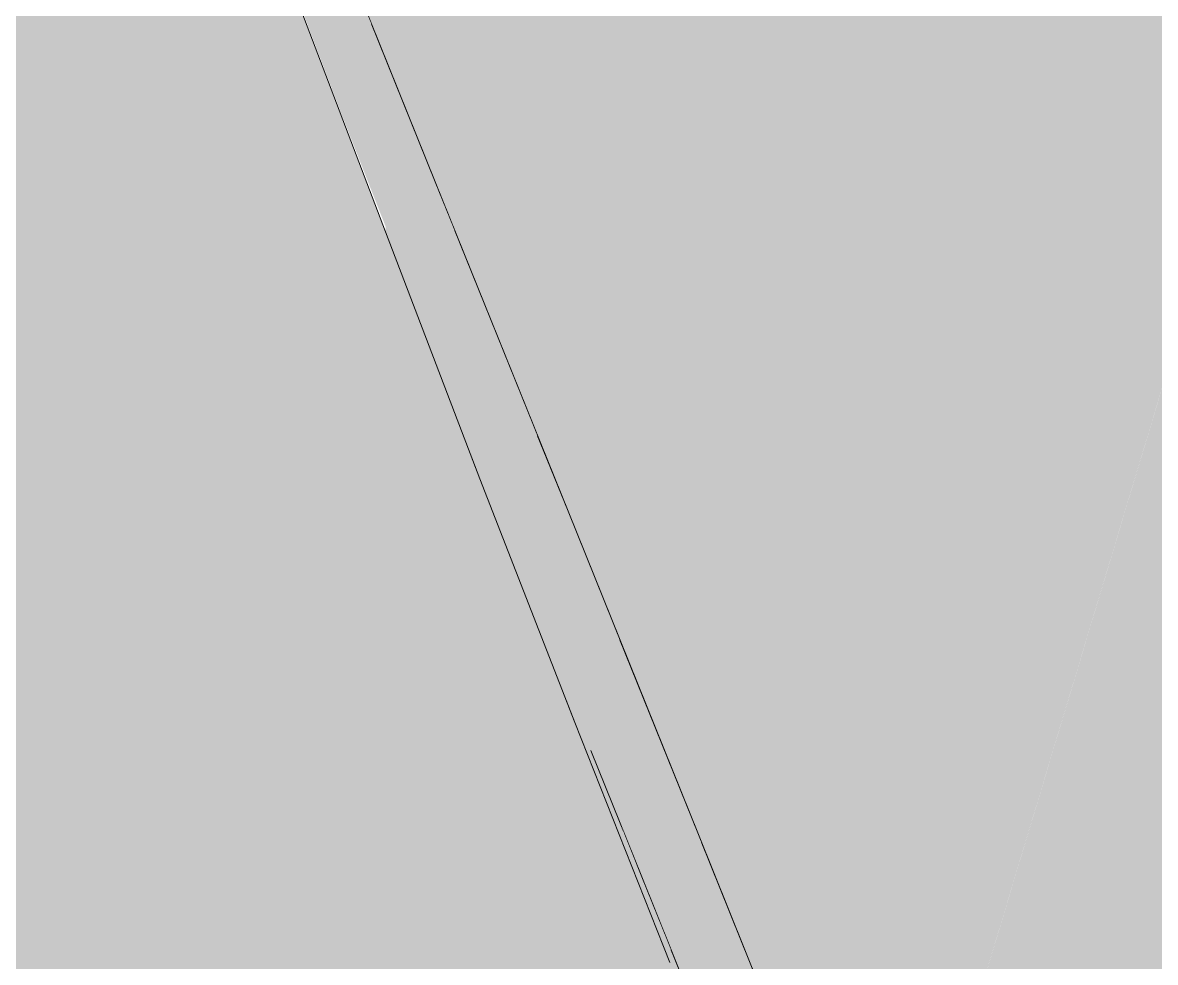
# Model space of a CAD drawing. Header units: centimetres. Extents: x -4381 to 5639, y -3920 to 4826.
# Drawn here: x 75.0204 to 75.1734, y 32.7007 to 32.8276 of the extents above; entities that cross this region are included whole.
import ezdxf
from ezdxf.xclip import XClip

# ---------------------------------------------------------------- set-up
doc = ezdxf.new("R2010")
doc.units = ezdxf.units.CM
doc.header["$MEASUREMENT"] = 0
doc.header["$XCLIPFRAME"] = 0
doc.set_wipeout_variables(frame=1)
doc.linetypes.add('Wipeout_Contour', pattern=[100, 0, -100])
for name, color, linetype in [('01- MOBILIER', 7, 'Continuous'), ('Drawing & Figure', 7, 'Continuous'), ('Structural - Bearing', 7, 'Continuous')]:
    doc.layers.add(name, color=color, linetype=linetype)
for name, color, linetype, lineweight, true_color in [('01- MOBILIER_Pen_No__112', 7, 'Continuous', 5, 0xd5aaaa), ('01- MOBILIER_Pen_No__160', 7, 'Continuous', 5, 0xdae3bb), ('01- MOBILIER_Pen_No__178', 7, 'Continuous', 5, 0xbda888), ('01- MOBILIER_Pen_No__180', 7, 'Continuous', 5, 0xe2e3c6), ('01- MOBILIER_Pen_No__184', 7, 'Continuous', 5, 0xc5d295), ('01- MOBILIER_Pen_No__186', 7, 'Continuous', 5, 0xe8e8e8)]:
    doc.layers.add(name, color=color, linetype=linetype, lineweight=lineweight, true_color=true_color)
doc.layers.add('01- MOBILIER_Pen_No__18', color=9, linetype='Continuous', lineweight=5)
doc.layers.add('01- MOBILIER_Pen_No__7', color=7, linetype='Continuous', lineweight=5)

# ---------------------------------------------------------------- blocks, each defined once
blk = doc.blocks.new('Drawing_7_7', base_point=(-363.09186, 32.20361))
at = {"color": 254, "linetype": 'Wipeout_Contour', "lineweight": 0, "ltscale": 328.259339}
blk.add_wipeout([(75.17676, 32.61909), (75.27782, 32.95503), (75.27223, 32.95222), (75.17258, 32.62093)], dxfattribs=at).dxf.layer = '01- MOBILIER'
at = {"color": 254, "linetype": 'Wipeout_Contour', "lineweight": 0, "ltscale": 327.694885}
blk.add_wipeout([(75.11208, 32.71698), (75.10405, 32.71224), (75.11496, 32.68517), (75.12299, 32.68991)], dxfattribs=at).dxf.layer = '01- MOBILIER'
at = {"layer": '01- MOBILIER_Pen_No__18', "linetype": 'Continuous', "ltscale": 10}
blk.add_hatch(color=256, dxfattribs=at).paths.add_polyline_path([(75.11208, 32.71698), (75.10405, 32.71224), (75.11496, 32.68517), (75.12299, 32.68991)])
at = {"color": 254, "linetype": 'Wipeout_Contour', "lineweight": 0, "ltscale": 328.23673}
blk.add_wipeout([(75.27223, 32.95222), (75.25602, 32.94889), (75.15903, 32.62689), (75.17258, 32.62093)], dxfattribs=at).dxf.layer = '01- MOBILIER'
at = {"color": 254, "linetype": 'Wipeout_Contour', "lineweight": 0, "ltscale": 410.356868}
blk.add_wipeout([(75.25588, 32.94884), (75.23433, 32.94424), (75.14401, 32.64401), (75.15184, 32.63006), (75.15903, 32.62689)], dxfattribs=at).dxf.layer = '01- MOBILIER'
at = {"color": 254, "linetype": 'Wipeout_Contour', "lineweight": 0, "ltscale": 492.220932}
blk.add_wipeout([(75.10106, 32.74431), (75.09308, 32.7396), (75.0951, 32.7346), (75.09758, 32.72828), (75.10405, 32.71224), (75.11208, 32.71698)], dxfattribs=at).dxf.layer = '01- MOBILIER'
at = {"layer": '01- MOBILIER_Pen_No__18', "linetype": 'Continuous', "ltscale": 10}
blk.add_hatch(color=256, dxfattribs=at).paths.add_polyline_path([(75.10106, 32.74431), (75.09308, 32.7396), (75.0951, 32.7346), (75.09758, 32.72828), (75.10405, 32.71224), (75.11208, 32.71698)])
at = {"layer": '01- MOBILIER_Pen_No__180', "linetype": 'Continuous', "ltscale": 10}
blk.add_hatch(color=256, dxfattribs=at).paths.add_polyline_path([(75.25588, 32.94884), (75.23433, 32.94424), (75.14401, 32.64401), (75.15184, 32.63006), (75.15903, 32.62689)])
at = {"color": 254, "linetype": 'Wipeout_Contour', "lineweight": 0, "ltscale": 328.163299}
blk.add_wipeout([(75.23433, 32.94424), (75.22382, 32.94285), (75.13716, 32.65477), (75.14401, 32.64401)], dxfattribs=at).dxf.layer = '01- MOBILIER'
at = {"color": 254, "linetype": 'Wipeout_Contour', "lineweight": 0, "ltscale": 409.723648}
blk.add_wipeout([(75.08221, 32.76729), (75.08858, 32.75086), (75.09308, 32.7396), (75.10106, 32.74431), (75.08995, 32.77186)], dxfattribs=at).dxf.layer = '01- MOBILIER'
at = {"layer": '01- MOBILIER_Pen_No__18', "linetype": 'Continuous', "ltscale": 10}
blk.add_hatch(color=256, dxfattribs=at).paths.add_polyline_path([(75.08221, 32.76729), (75.08858, 32.75086), (75.09308, 32.7396), (75.10106, 32.74431), (75.08995, 32.77186)])
at = {"layer": '01- MOBILIER_Pen_No__180', "linetype": 'Continuous', "ltscale": 10}
blk.add_hatch(color=256, dxfattribs=at).paths.add_polyline_path([(75.23433, 32.94424), (75.22382, 32.94285), (75.13716, 32.65477), (75.14401, 32.64401)])
at = {"color": 254, "linetype": 'Wipeout_Contour', "lineweight": 0, "ltscale": 328.182904}
blk.add_wipeout([(75.22381, 32.94286), (75.20802, 32.93859), (75.12884, 32.67539), (75.13715, 32.65477)], dxfattribs=at).dxf.layer = '01- MOBILIER'
at = {"color": 254, "linetype": 'Wipeout_Contour', "lineweight": 0, "ltscale": 409.877892}
blk.add_wipeout([(75.07878, 32.79959), (75.07131, 32.79519), (75.07584, 32.78337), (75.08221, 32.76729), (75.08995, 32.77186)], dxfattribs=at).dxf.layer = '01- MOBILIER'
at = {"layer": '01- MOBILIER_Pen_No__18', "linetype": 'Continuous', "ltscale": 10}
blk.add_hatch(color=256, dxfattribs=at).paths.add_polyline_path([(75.07878, 32.79959), (75.07131, 32.79519), (75.07584, 32.78337), (75.08221, 32.76729), (75.08995, 32.77186)])
at = {"layer": '01- MOBILIER_Pen_No__180', "linetype": 'Continuous', "ltscale": 10}
blk.add_hatch(color=256, dxfattribs=at).paths.add_polyline_path([(75.22381, 32.94286), (75.20802, 32.93859), (75.12884, 32.67539), (75.13715, 32.65477)])
at = {"color": 254, "linetype": 'Wipeout_Contour', "lineweight": 0, "ltscale": 410.252808}
blk.add_wipeout([(75.20802, 32.93859), (75.18757, 32.93344), (75.17505, 32.92859), (75.11168, 32.71796), (75.12884, 32.67539)], dxfattribs=at).dxf.layer = '01- MOBILIER'
at = {"color": 254, "linetype": 'Wipeout_Contour', "lineweight": 0, "ltscale": 573.325277}
blk.add_wipeout([(75.06754, 32.82746), (75.06044, 32.82327), (75.06363, 32.81488), (75.06946, 32.80003), (75.07131, 32.79519), (75.07878, 32.79959), (75.07616, 32.80609)], dxfattribs=at).dxf.layer = '01- MOBILIER'
at = {"layer": '01- MOBILIER_Pen_No__18', "linetype": 'Continuous', "ltscale": 10}
blk.add_hatch(color=256, dxfattribs=at).paths.add_polyline_path([(75.06754, 32.82746), (75.06044, 32.82327), (75.06363, 32.81488), (75.06946, 32.80003), (75.07131, 32.79519), (75.07878, 32.79959), (75.07616, 32.80609)])
at = {"layer": '01- MOBILIER_Pen_No__180', "linetype": 'Continuous', "ltscale": 10}
blk.add_hatch(color=256, dxfattribs=at).paths.add_polyline_path([(75.20802, 32.93859), (75.18757, 32.93344), (75.17505, 32.92859), (75.11168, 32.71796), (75.12884, 32.67539)])
at = {"color": 254, "linetype": 'Wipeout_Contour', "lineweight": 0, "ltscale": 410.263018}
blk.add_wipeout([(75.17505, 32.92859), (75.15123, 32.91976), (75.13992, 32.91398), (75.09408, 32.76162), (75.11168, 32.71796)], dxfattribs=at).dxf.layer = '01- MOBILIER'
at = {"color": 254, "linetype": 'Wipeout_Contour', "lineweight": 0, "ltscale": 574.008241}
blk.add_wipeout([(75.05627, 32.85542), (75.04964, 32.85151), (75.05348, 32.84136), (75.05667, 32.83319), (75.06044, 32.82327), (75.06754, 32.82746), (75.05801, 32.85111)], dxfattribs=at).dxf.layer = '01- MOBILIER'
at = {"layer": '01- MOBILIER_Pen_No__18', "linetype": 'Continuous', "ltscale": 10}
blk.add_hatch(color=256, dxfattribs=at).paths.add_polyline_path([(75.05627, 32.85542), (75.04964, 32.85151), (75.05348, 32.84136), (75.05667, 32.83319), (75.06044, 32.82327), (75.06754, 32.82746), (75.05801, 32.85111)])
at = {"layer": '01- MOBILIER_Pen_No__180', "linetype": 'Continuous', "ltscale": 10}
blk.add_hatch(color=256, dxfattribs=at).paths.add_polyline_path([(75.17505, 32.92859), (75.15123, 32.91976), (75.13992, 32.91398), (75.09408, 32.76162), (75.11168, 32.71796)])
at = {"color": 254, "linetype": 'Wipeout_Contour', "lineweight": 0, "ltscale": 410.300151}
blk.add_wipeout([(75.13992, 32.91398), (75.11551, 32.90183), (75.1024, 32.89332), (75.07616, 32.80609), (75.09408, 32.76162)], dxfattribs=at).dxf.layer = '01- MOBILIER'
at = {"color": 254, "linetype": 'Wipeout_Contour', "lineweight": 0, "ltscale": 326.843987}
blk.add_wipeout([(75.09308, 32.7396), (75.08858, 32.75086), (75.09499, 32.73307), (75.0951, 32.7346)], dxfattribs=at).dxf.layer = '01- MOBILIER'
at = {"color": 254, "linetype": 'Wipeout_Contour', "lineweight": 0, "ltscale": 327.178645}
blk.add_wipeout([(75.10405, 32.71224), (75.10106, 32.71965), (75.10783, 32.70069), (75.10796, 32.70253)], dxfattribs=at).dxf.layer = '01- MOBILIER'
at = {"layer": '01- MOBILIER_Pen_No__160', "linetype": 'Continuous', "ltscale": 10}
blk.add_hatch(color=256, dxfattribs=at).paths.add_polyline_path([(75.13992, 32.91398), (75.11551, 32.90183), (75.1024, 32.89332), (75.07616, 32.80609), (75.09408, 32.76162)])
at = {"layer": '01- MOBILIER_Pen_No__186', "linetype": 'Continuous', "ltscale": 10}
for points in [[(75.09308, 32.7396), (75.08858, 32.75086), (75.09499, 32.73307), (75.0951, 32.7346)], [(75.10405, 32.71224), (75.10106, 32.71965), (75.10783, 32.70069), (75.10796, 32.70253)]]:
    blk.add_hatch(color=256, dxfattribs=at).paths.add_polyline_path(points)
at = {"color": 254, "linetype": 'Wipeout_Contour', "lineweight": 0, "ltscale": 410.416791}
blk.add_wipeout([(75.1024, 32.89332), (75.08107, 32.87968), (75.06199, 32.86435), (75.05801, 32.85111), (75.07616, 32.80609)], dxfattribs=at).dxf.layer = '01- MOBILIER'
at = {"color": 254, "linetype": 'Wipeout_Contour', "lineweight": 0, "ltscale": 326.443741}
blk.add_wipeout([(75.08221, 32.76729), (75.07584, 32.78337), (75.08219, 32.76601), (75.08227, 32.76714)], dxfattribs=at).dxf.layer = '01- MOBILIER'
at = {"color": 254, "linetype": 'Wipeout_Contour', "lineweight": 0, "ltscale": 1396.817321}
blk.add_wipeout([(75.13705, 32.61804), (75.13688, 32.60451), (75.14339, 32.60295), (75.15364, 32.5973), (75.16239, 32.58902), (75.1691, 32.5786), (75.17324, 32.56702), (75.25952, 32.20361), (75.31688, 32.20361), (75.31688, 32.96954), (75.2074, 32.60559), (75.17691, 32.61902), (75.17258, 32.62093), (75.1461, 32.63259), (75.14442, 32.63675), (75.13983, 32.63405), (75.13933, 32.62709)], dxfattribs=at).dxf.layer = 'Structural - Bearing'
at = {"layer": '01- MOBILIER_Pen_No__160', "linetype": 'Continuous', "ltscale": 10}
blk.add_hatch(color=256, dxfattribs=at).paths.add_polyline_path([(75.1024, 32.89332), (75.08107, 32.87968), (75.06199, 32.86435), (75.05801, 32.85111), (75.07616, 32.80609)])
at = {"layer": '01- MOBILIER_Pen_No__186', "linetype": 'Continuous', "ltscale": 10}
for points in [[(75.06363, 32.81488), (75.06941, 32.79936)], [(75.08221, 32.76729), (75.07584, 32.78337), (75.08219, 32.76601), (75.08227, 32.76714)]]:
    blk.add_hatch(color=256, dxfattribs=at).paths.add_polyline_path(points)
at = {"color": 254, "linetype": 'Wipeout_Contour', "lineweight": 0, "ltscale": 410.722748}
blk.add_wipeout([(75.06941, 32.79936), (75.08219, 32.76601), (75.07584, 32.78337), (75.07131, 32.79519), (75.06946, 32.80003)], dxfattribs=at).dxf.layer = '01- MOBILIER'
at = {"layer": '01- MOBILIER_Pen_No__186', "linetype": 'Continuous', "ltscale": 10}
blk.add_hatch(color=256, dxfattribs=at).paths.add_polyline_path([(75.06941, 32.79936), (75.08219, 32.76601), (75.07584, 32.78337), (75.07131, 32.79519), (75.06946, 32.80003)])
at = {"color": 254, "linetype": 'Wipeout_Contour', "lineweight": 0, "ltscale": 328.329742}
blk.add_wipeout([(75.08227, 32.76714), (75.08219, 32.76601), (75.09499, 32.73307), (75.08858, 32.75086)], dxfattribs=at).dxf.layer = '01- MOBILIER'
at = {"layer": '01- MOBILIER_Pen_No__186', "linetype": 'Continuous', "ltscale": 10}
blk.add_hatch(color=256, dxfattribs=at).paths.add_polyline_path([(75.08227, 32.76714), (75.08219, 32.76601), (75.09499, 32.73307), (75.08858, 32.75086)])
at = {"color": 254, "linetype": 'Wipeout_Contour', "lineweight": 0, "ltscale": 410.675336}
blk.add_wipeout([(75.09499, 32.73307), (75.10783, 32.70069), (75.10106, 32.71965), (75.09758, 32.72828), (75.0951, 32.7346)], dxfattribs=at).dxf.layer = '01- MOBILIER'
at = {"layer": '01- MOBILIER_Pen_No__186', "linetype": 'Continuous', "ltscale": 10}
blk.add_hatch(color=256, dxfattribs=at).paths.add_polyline_path([(75.09499, 32.73307), (75.10783, 32.70069), (75.10106, 32.71965), (75.09758, 32.72828), (75.0951, 32.7346)])
at = {"color": 254, "linetype": 'Wipeout_Contour', "lineweight": 0, "ltscale": 328.229032}
blk.add_wipeout([(75.10783, 32.70069), (75.12073, 32.66903), (75.1151, 32.68481), (75.10796, 32.70253)], dxfattribs=at).dxf.layer = '01- MOBILIER'
at = {"layer": '01- MOBILIER_Pen_No__186', "linetype": 'Continuous', "ltscale": 10}
blk.add_hatch(color=256, dxfattribs=at).paths.add_polyline_path([(75.10783, 32.70069), (75.12073, 32.66903), (75.1151, 32.68481), (75.10796, 32.70253)])
at = {"color": 254, "linetype": 'Wipeout_Contour', "lineweight": 0, "ltscale": 327.283398}
blk.add_wipeout([(74.88255, 32.69424), (75.12073, 32.66903), (75.10783, 32.70069), (74.90161, 32.72252)], dxfattribs=at).dxf.layer = '01- MOBILIER'
at = {"layer": '01- MOBILIER_Pen_No__178', "linetype": 'Continuous', "ltscale": 10}
blk.add_hatch(color=256, dxfattribs=at).paths.add_polyline_path([(74.88255, 32.69424), (75.12073, 32.66903), (75.10783, 32.70069), (74.90161, 32.72252)])
at = {"color": 254, "linetype": 'Wipeout_Contour', "lineweight": 0, "ltscale": 409.606529}
blk.add_wipeout([(74.90161, 32.72252), (75.10783, 32.70069), (75.09499, 32.73307), (74.92361, 32.75121), (74.91314, 32.74)], dxfattribs=at).dxf.layer = '01- MOBILIER'
at = {"layer": '01- MOBILIER_Pen_No__112', "linetype": 'Continuous', "ltscale": 10}
blk.add_hatch(color=256, dxfattribs=at).paths.add_polyline_path([(74.90161, 32.72252), (75.10783, 32.70069), (75.09499, 32.73307), (74.92361, 32.75121), (74.91314, 32.74)])
at = {"color": 254, "linetype": 'Wipeout_Contour', "lineweight": 0, "ltscale": 327.37766}
blk.add_wipeout([(74.92361, 32.75121), (75.09499, 32.73307), (75.08219, 32.76601), (74.95003, 32.78)], dxfattribs=at).dxf.layer = '01- MOBILIER'
at = {"layer": '01- MOBILIER_Pen_No__112', "linetype": 'Continuous', "ltscale": 10}
blk.add_hatch(color=256, dxfattribs=at).paths.add_polyline_path([(74.92361, 32.75121), (75.09499, 32.73307), (75.08219, 32.76601), (74.95003, 32.78)])
at = {"color": 254, "linetype": 'Wipeout_Contour', "lineweight": 0, "ltscale": 409.66118}
blk.add_wipeout([(74.95003, 32.78), (75.08219, 32.76601), (75.06941, 32.79936), (74.98122, 32.8087), (74.96183, 32.79303)], dxfattribs=at).dxf.layer = '01- MOBILIER'
at = {"layer": '01- MOBILIER_Pen_No__184', "linetype": 'Continuous', "ltscale": 10}
blk.add_hatch(color=256, dxfattribs=at).paths.add_polyline_path([(74.95003, 32.78), (75.08219, 32.76601), (75.06941, 32.79936), (74.98122, 32.8087), (74.96183, 32.79303)])
at = {"color": 254, "linetype": 'Wipeout_Contour', "lineweight": 0, "ltscale": 409.56704}
blk.add_wipeout([(74.98122, 32.8087), (75.06941, 32.79936), (75.05666, 32.83296), (75.02002, 32.83684), (75.00357, 32.82691)], dxfattribs=at).dxf.layer = '01- MOBILIER'
at = {"layer": '01- MOBILIER_Pen_No__184', "linetype": 'Continuous', "ltscale": 10}
blk.add_hatch(color=256, dxfattribs=at).paths.add_polyline_path([(74.98122, 32.8087), (75.06941, 32.79936), (75.05666, 32.83296), (75.02002, 32.83684), (75.00357, 32.82691)])
at = {"color": 254, "linetype": 'Wipeout_Contour', "lineweight": 0, "ltscale": 5476.785242}
blk.add_wipeout([(76.51688, 35.40361), (73.96688, 35.40361), (73.96688, 32.93361), (74.30455, 32.93361), (74.30945, 32.93859), (74.31431, 32.94284), (74.31752, 32.94424), (74.33472, 32.95179), (74.3483, 32.95581), (74.35617, 32.95882), (74.37708, 32.96297), (74.38738, 32.96537), (74.40103, 32.96701), (74.41993, 32.96994), (74.4254, 32.9702), (74.45006, 32.97225), (74.45341, 32.97265), (74.47491, 32.97297), (74.48737, 32.97361), (74.49982, 32.97297), (74.52133, 32.97265), (74.52467, 32.97225), (74.54934, 32.9702), (74.55481, 32.96994), (74.5737, 32.96701), (74.58735, 32.96537), (74.59765, 32.96297), (74.61857, 32.95877), (74.62643, 32.95581), (74.63991, 32.95185), (74.65721, 32.94424), (74.66043, 32.94285), (74.66529, 32.93859), (74.67018, 32.93361), (74.91688, 32.93361), (74.91688, 32.90861), (74.82188, 32.90861), (74.82938, 32.9066), (74.83487, 32.90111), (74.83688, 32.89361), (74.83688, 32.63255), (74.83846, 32.63304), (74.84619, 32.64186), (74.85035, 32.6494), (74.85609, 32.65645), (74.86815, 32.67572), (74.87341, 32.68546), (74.88288, 32.69879), (74.90188, 32.7263), (74.91337, 32.7433), (74.92383, 32.75419), (74.95018, 32.78217), (74.96196, 32.79483), (74.98131, 32.81004), (75.00363, 32.82773), (75.02006, 32.83736), (75.04864, 32.85416), (75.04958, 32.85174), (75.05618, 32.85564), (75.05472, 32.85926), (75.0613, 32.86465), (75.08005, 32.88013), (75.10098, 32.89394), (75.11386, 32.90255), (75.11688, 32.90412), (75.11688, 34.30361), (76.51688, 34.30361)], dxfattribs=at).dxf.layer = 'Structural - Bearing'
at = {"layer": '01- MOBILIER_Pen_No__7', "linetype": 'Continuous', "ltscale": 10}
for p, q in [((75.05801, 32.85111), (75.07616, 32.80609)), ((75.05666, 32.83296), (75.06941, 32.79936)), ((75.07616, 32.80609), (75.09408, 32.76162)), ((75.06941, 32.79936), (75.08219, 32.76601)), ((75.08219, 32.76601), (75.09499, 32.73307)), ((75.09408, 32.76162), (75.11168, 32.71796)), ((75.09499, 32.73307), (75.10783, 32.70069)), ((75.10405, 32.71224), (75.09717, 32.7293)), ((75.11168, 32.71796), (75.12884, 32.67539)), ((75.11496, 32.68517), (75.10405, 32.71224))]:
    blk.add_line(p, q, dxfattribs=at)

msp = doc.modelspace()

# ---------------------------------------------------------------- block references
at = {"layer": 'Drawing & Figure', "color": 151, "linetype": 'Continuous', "lineweight": 5, "ltscale": 10, "true_color": 0x80c2ff}
ref = msp.add_blockref('Drawing_7_7', (-363.09186, 32.20361), dxfattribs=at)
XClip(ref).set_block_clipping_path([(51.7463984619, 23.6253966175), (100.4426918859, 45.1170657245)])

doc.saveas('drawing.dxf')
